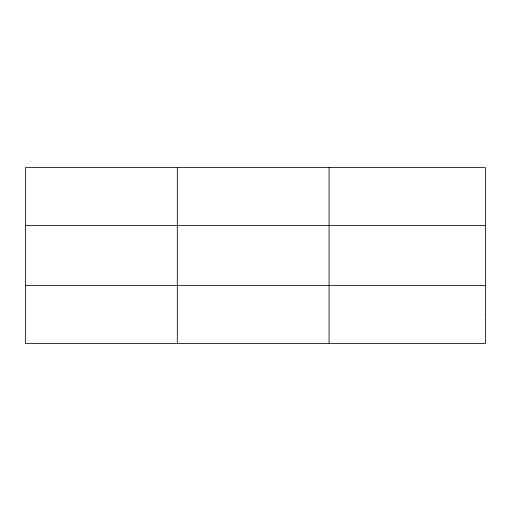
<?xml version="1.0" encoding="UTF-8"?>
<svg xmlns="http://www.w3.org/2000/svg" width="511" height="511" viewBox="0 0 511 511"><rect width="100%" height="100%" fill="white"/><g stroke="black" fill="none" stroke-linecap="round" stroke-linejoin="round"><path stroke-width="0.77" d="M177.317 343.386L177.317 167.614M329.084 343.386L329.084 167.614M25.55 225.619L485.45 225.619M25.55 285.381L485.45 285.381M485.45 314.386L485.45 343.386L25.55 343.386L25.55 167.614L485.45 167.614L485.45 314.386"/></g></svg>
